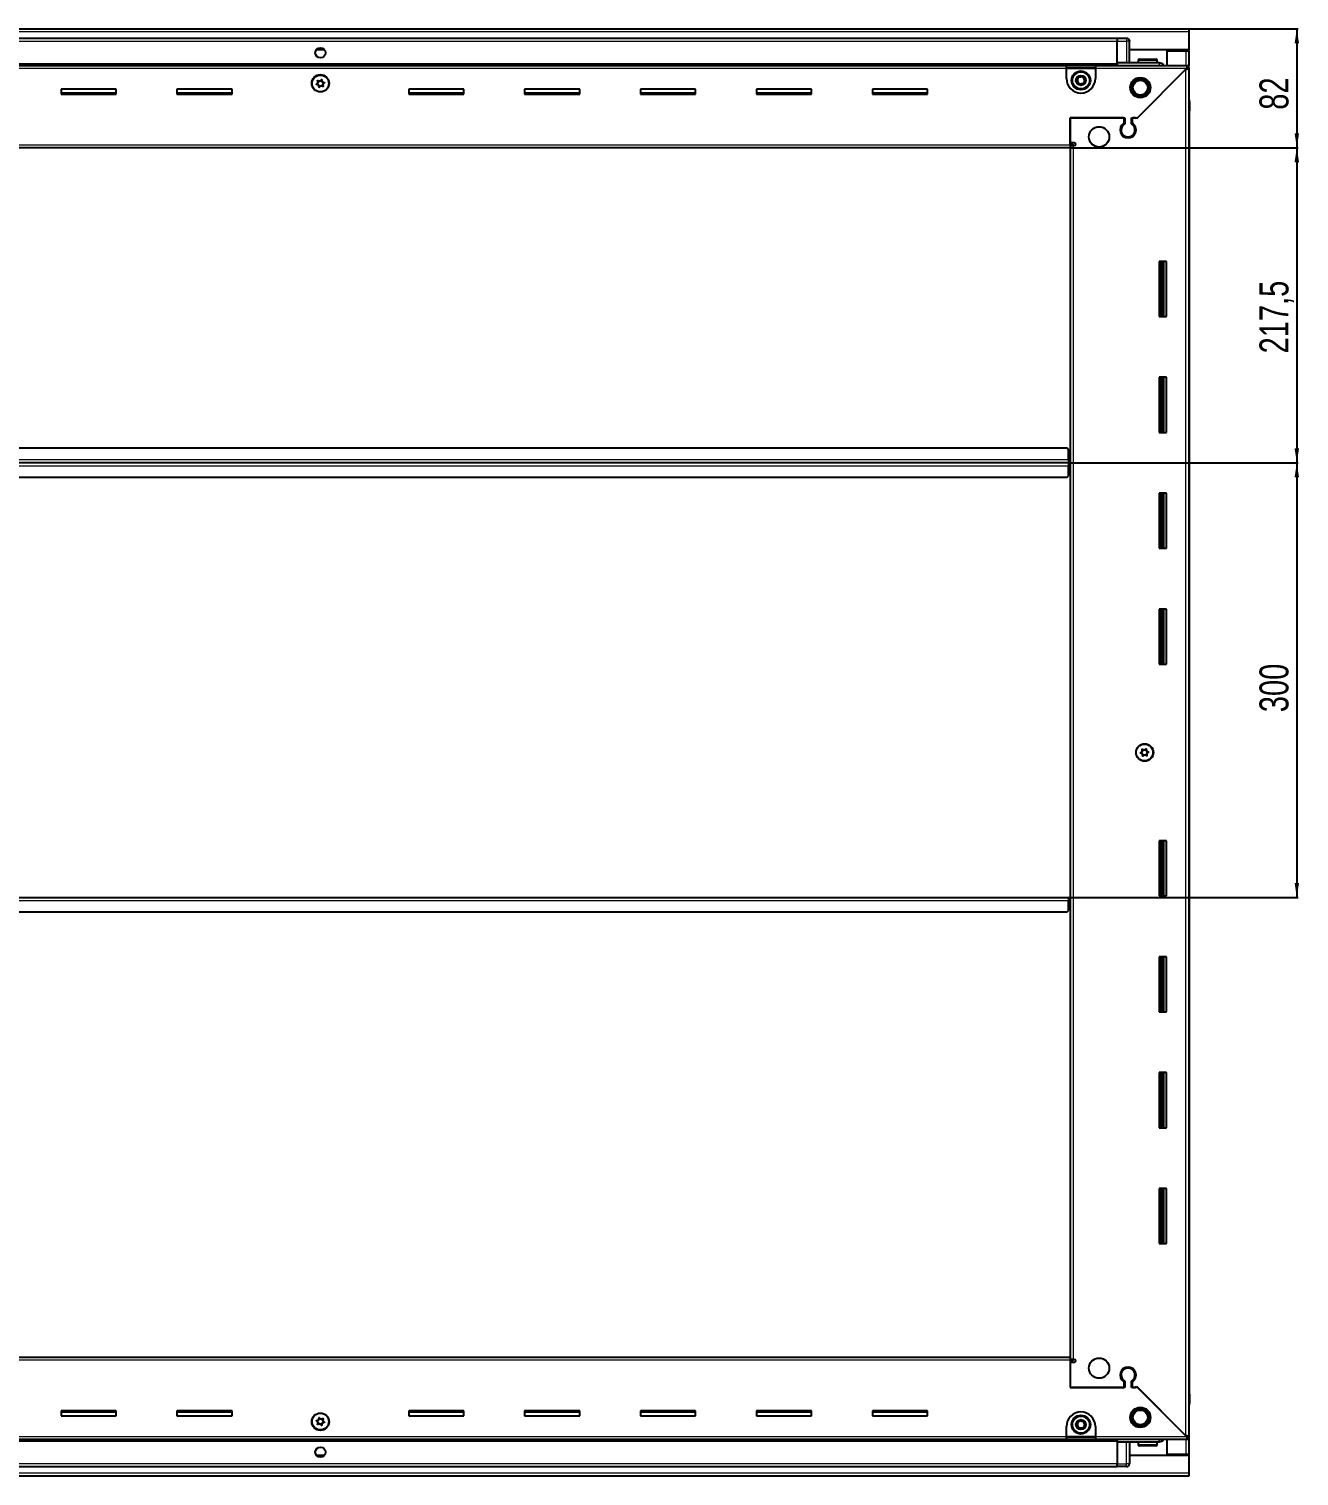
# Model space of a CAD drawing. Header units: millimetres. Extents: x 1315 to 4597, y 105 to 1890.
# Drawn here: x 3720 to 4597, y 677 to 1676 of the extents above; entities that cross this region are included whole.
import ezdxf

# ---------------------------------------------------------------- set-up
doc = ezdxf.new("R2010")
doc.units = ezdxf.units.MM
doc.layers.add('FORMAT', color=7, linetype='Continuous')
doc.styles.add('SLDTEXTSTYLE0', font='TXT', dxfattribs={"width": 0.75})
doc.dimstyles.new('SLDDIMSTYLE0', dxfattribs={"dimtxt": 20, "dimasz": 10, "dimexe": 0, "dimexo": 0.0625, "dimgap": 5, "dimtad": 2, "dimdec": 1, "dimrnd": 1e-09, "dimzin": 12, "dimdsep": 46, "dimtxsty": 'SLDTEXTSTYLE0', "dimsah": 1, "dimcen": 0.09, "dimadec": 0, "dimazin": 3, "dimtfac": 1, "dimtofl": 0, "dimtmove": 0, "dimatfit": 3, "dimfxl": 0, "dimfrac": 2, "dimtolj": 1, "dimtzin": 12, "dimarcsym": 0})

# ---------------------------------------------------------------- blocks, each defined once
blk = doc.blocks.new('_D_7')
at = {"layer": 'FORMAT'}
for p, q in [((4520.74, 1675.82), (4596.23, 1675.82)), ((4595.23, 1675.82), (4595.23, 1593.82)), ((4438.74, 1593.82), (4596.23, 1593.82))]:
    blk.add_line(p, q, dxfattribs=at)
for points in [[(4595.23, 1675.82), (4593.69, 1665.82), (4596.77, 1665.82)], [(4595.23, 1593.82), (4596.77, 1603.82), (4593.69, 1603.82)]]:
    blk.add_solid(points, dxfattribs=at)
at = {"layer": 'FORMAT', "insert": (4569.45, 1620.05), "char_height": 20, "attachment_point": 1, "rotation": 90, "style": 'SLDTEXTSTYLE0'}
blk.add_mtext('82', dxfattribs=at)
blk = doc.blocks.new('_D_8')
at = {"layer": 'FORMAT'}
for p, q in [((4437.74, 1376.32), (4596.23, 1376.32)), ((4595.23, 1376.32), (4595.23, 1076.32)), ((4437.74, 1076.32), (4596.23, 1076.32))]:
    blk.add_line(p, q, dxfattribs=at)
for points in [[(4595.23, 1376.32), (4593.69, 1366.32), (4596.77, 1366.32)], [(4595.23, 1076.32), (4596.77, 1086.32), (4593.69, 1086.32)]]:
    blk.add_solid(points, dxfattribs=at)
at = {"layer": 'FORMAT', "insert": (4569.45, 1204.16), "char_height": 20, "attachment_point": 1, "rotation": 90, "style": 'SLDTEXTSTYLE0'}
blk.add_mtext('300', dxfattribs=at)
blk = doc.blocks.new('_D_9')
at = {"layer": 'FORMAT'}
for p, q in [((4438.74, 1593.82), (4596.23, 1593.82)), ((4595.23, 1593.82), (4595.23, 1376.32)), ((4437.74, 1376.32), (4596.23, 1376.32))]:
    blk.add_line(p, q, dxfattribs=at)
for points in [[(4595.23, 1593.82), (4593.69, 1583.82), (4596.77, 1583.82)], [(4595.23, 1376.32), (4596.77, 1386.32), (4593.69, 1386.32)]]:
    blk.add_solid(points, dxfattribs=at)
at = {"layer": 'FORMAT', "insert": (4569.45, 1451.82), "char_height": 20, "attachment_point": 1, "rotation": 90, "style": 'SLDTEXTSTYLE0'}
blk.add_mtext('217,5', dxfattribs=at)

msp = doc.modelspace()

# ---------------------------------------------------------------- linework, layer by layer
at = {"color": 7, "linetype": 'Continuous', "lineweight": 25}
for p, q in [((3321.73, 1675.82), (4520.73, 1675.82)), ((4471.23, 1669.17), (3371.23, 1669.17)), ((4471.23, 1669.32), (4471.23, 1669.32)), ((4477.73, 1669.32), (4471.23, 1669.32)), ((4477.73, 1669.32), (4471.23, 1669.32)), ((4471.23, 1669.32), (4471.23, 1667.32)), ((4520.73, 1675.82), (4520.73, 1673.72)), ((4520.73, 1673.72), (4520.73, 1661.32)), ((3924.1, 1661.32), (3918.36, 1661.32)), ((4471.23, 1652.32), (4471.23, 1667.32)), ((4479.73, 1667.32), (4479.73, 1667.32)), ((4479.73, 1652.32), (4479.73, 1667.32)), ((4520.73, 1661.32), (4479.73, 1661.32)), ((4505.73, 1650.57), (4505.73, 1660.82)), ((4505.73, 1660.82), (4518.63, 1660.82)), ((4518.63, 1660.82), (4520.73, 1660.82)), ((4519.23, 1660.82), (4519.23, 1661.32)), ((4520.73, 1660.82), (4520.73, 1661.32)), ((4520.73, 1660.82), (4520.73, 1650.57)), ((3371.23, 1651.17), (4471.23, 1651.17)), ((3406.23, 1650.57), (4436.23, 1650.57)), ((4436.23, 1648.47), (4436.23, 1650.57)), ((4436.23, 1650.57), (4456.23, 1650.57)), ((4436.23, 1649.07), (4456.23, 1649.07)), ((4436.23, 1641.57), (4436.23, 1648.47)), ((4456.23, 1650.57), (4519.73, 1650.57)), ((4456.23, 1650.57), (4456.23, 1648.47)), ((4456.23, 1648.47), (4456.23, 1641.57)), ((4471.23, 1652.32), (4471.23, 1651.82)), ((4500.23, 1652.32), (4471.23, 1652.32)), ((4471.23, 1652.29), (4471.31, 1650.57)), ((4485.23, 1614.57), (4519.13, 1648.47)), ((4485.73, 1654.22), (4485.73, 1652.32)), ((4486.53, 1655.02), (4497.93, 1655.02)), ((4498.73, 1652.32), (4498.73, 1654.22)), ((4519.23, 1648.57), (4520.73, 1648.57)), ((4519.73, 1649.07), (4519.73, 1650.57)), ((4519.73, 1650.57), (4520.73, 1650.57)), ((4519.73, 1649.07), (4520.73, 1649.07)), ((4520.73, 1649.07), (4520.73, 1650.57)), ((4520.73, 1649.07), (4520.73, 1648.57)), ((4520.73, 1648.57), (4520.73, 704.07)), ((4518.63, 1647.97), (4484.53, 1613.87)), ((3780.23, 1634.32), (3742.23, 1634.32)), ((3742.23, 1634.32), (3742.23, 1630.82)), ((3780.23, 1631.57), (3742.23, 1631.57)), ((3742.23, 1630.82), (3780.23, 1630.82)), ((3780.23, 1630.82), (3780.23, 1634.32)), ((3860.23, 1634.32), (3822.23, 1634.32)), ((3822.23, 1634.32), (3822.23, 1630.82)), ((3860.23, 1631.57), (3822.23, 1631.57)), ((3822.23, 1630.82), (3860.23, 1630.82)), ((3860.23, 1630.82), (3860.23, 1634.32)), ((4020.23, 1634.32), (3982.23, 1634.32)), ((3982.23, 1634.32), (3982.23, 1630.82)), ((4020.23, 1631.57), (3982.23, 1631.57)), ((3982.23, 1630.82), (4020.23, 1630.82)), ((4020.23, 1630.82), (4020.23, 1634.32)), ((4100.23, 1634.32), (4062.23, 1634.32)), ((4062.23, 1634.32), (4062.23, 1630.82)), ((4100.23, 1631.57), (4062.23, 1631.57)), ((4062.23, 1630.82), (4100.23, 1630.82)), ((4100.23, 1630.82), (4100.23, 1634.32)), ((4180.23, 1634.32), (4142.23, 1634.32)), ((4142.23, 1634.32), (4142.23, 1630.82)), ((4180.23, 1631.57), (4142.23, 1631.57)), ((4142.23, 1630.82), (4180.23, 1630.82)), ((4180.23, 1630.82), (4180.23, 1634.32)), ((4260.23, 1634.32), (4222.23, 1634.32)), ((4222.23, 1634.32), (4222.23, 1630.82)), ((4260.23, 1631.57), (4222.23, 1631.57)), ((4222.23, 1630.82), (4260.23, 1630.82)), ((4260.23, 1630.82), (4260.23, 1634.32)), ((4340.23, 1634.32), (4302.23, 1634.32)), ((4302.23, 1634.32), (4302.23, 1630.82)), ((4340.23, 1631.57), (4302.23, 1631.57)), ((4302.23, 1630.82), (4340.23, 1630.82)), ((4340.23, 1630.82), (4340.23, 1634.32)), ((4520.73, 1627.15), (4520.73, 1627.15)), ((4520.73, 1619.32), (4521.23, 1619.32)), ((4521.08, 733.32), (4521.08, 1619.32)), ((4521.23, 1625.82), (4521.23, 1619.32)), ((4521.23, 1619.32), (4521.23, 1625.82)), ((4521.23, 1619.32), (4521.23, 1619.32)), ((4521.23, 1619.32), (4521.23, 1619.32)), ((4438.73, 1614.57), (4476.43, 1614.57)), ((4438.73, 1595.92), (4438.73, 1614.57)), ((4438.73, 1614.57), (4438.73, 1597.32)), ((4475.73, 1614.57), (4438.73, 1614.57)), ((4475.73, 1614.57), (4475.73, 1610.68)), ((4476.43, 1614.57), (4476.43, 1610.29)), ((4481.03, 1614.57), (4485.23, 1614.57)), ((4481.03, 1610.29), (4481.03, 1614.57)), ((4483.83, 1614.57), (4481.73, 1614.57)), ((4481.73, 1610.68), (4481.73, 1614.57)), ((4484.53, 1613.87), (4483.83, 1614.57)), ((4480.73, 1601.71), (4480.73, 1600.95)), ((4438.73, 1593.82), (3403.73, 1593.82)), ((4438.73, 1597.32), (4441.58, 1597.32)), ((4440.73, 1596.32), (4438.73, 1596.32)), ((4438.73, 1595.92), (4438.73, 1593.82)), ((4438.73, 1595.32), (4440.83, 1595.32)), ((4438.73, 1593.82), (4438.73, 758.82)), ((4440.73, 1595.32), (4440.73, 1596.32)), ((4441.58, 1595.32), (4440.83, 1595.32)), ((4500.23, 1515.32), (4500.23, 1477.32)), ((4505.23, 1515.32), (4500.23, 1515.32)), ((4501.26, 1515.32), (4501.26, 1477.32)), ((4501.29, 1515.32), (4501.29, 1477.32)), ((4503.08, 1515.32), (4503.08, 1477.32)), ((4505.23, 1477.32), (4505.23, 1515.32)), ((4500.23, 1477.32), (4505.23, 1477.32)), ((4500.23, 1435.32), (4500.23, 1397.32)), ((4505.23, 1435.32), (4500.23, 1435.32)), ((4501.26, 1435.32), (4501.26, 1397.32)), ((4501.29, 1435.32), (4501.29, 1397.32)), ((4503.08, 1435.32), (4503.08, 1397.32)), ((4505.23, 1397.32), (4505.23, 1435.32)), ((4500.23, 1397.32), (4505.23, 1397.32)), ((4436.73, 1386.32), (3405.73, 1386.32)), ((4437.73, 1385.32), (4436.73, 1386.32)), ((4437.73, 1378.42), (4437.73, 1385.32)), ((4437.98, 1379.17), (4437.73, 1379.17)), ((4437.98, 1376.32), (4437.98, 1379.17)), ((4437.73, 1376.32), (3404.73, 1376.32)), ((4437.73, 1378.42), (4437.73, 1376.32)), ((4437.73, 1376.32), (4437.73, 1374.22)), ((4437.73, 1367.32), (4437.73, 1374.22)), ((4437.73, 1373.47), (4437.98, 1373.47)), ((4437.98, 1373.47), (4437.98, 1376.32)), ((4438.73, 1376.32), (4437.98, 1376.32)), ((3405.73, 1366.32), (4436.73, 1366.32)), ((4436.73, 1366.32), (4437.73, 1367.32)), ((4500.23, 1355.32), (4500.23, 1317.32)), ((4505.23, 1355.32), (4500.23, 1355.32)), ((4501.26, 1355.32), (4501.26, 1317.32)), ((4501.29, 1355.32), (4501.29, 1317.32)), ((4503.08, 1355.32), (4503.08, 1317.32)), ((4505.23, 1317.32), (4505.23, 1355.32)), ((4500.23, 1317.32), (4505.23, 1317.32)), ((4500.23, 1275.32), (4500.23, 1237.32)), ((4505.23, 1275.32), (4500.23, 1275.32)), ((4501.26, 1275.32), (4501.26, 1237.32)), ((4501.29, 1275.32), (4501.29, 1237.32)), ((4503.08, 1275.32), (4503.08, 1237.32)), ((4505.23, 1237.32), (4505.23, 1275.32)), ((4500.23, 1237.32), (4505.23, 1237.32)), ((4500.23, 1115.32), (4500.23, 1077.32)), ((4505.23, 1115.32), (4500.23, 1115.32)), ((4501.26, 1115.32), (4501.26, 1077.32)), ((4501.29, 1115.32), (4501.29, 1077.32)), ((4503.08, 1115.32), (4503.08, 1077.32)), ((4505.23, 1077.32), (4505.23, 1115.32)), ((3404.73, 1076.32), (4437.73, 1076.32)), ((4437.73, 1076.32), (4437.73, 1074.22)), ((4437.73, 1067.32), (4437.73, 1074.22)), ((4437.73, 1073.47), (4437.98, 1073.47)), ((4437.98, 1073.47), (4437.98, 1076.32)), ((4437.98, 1076.32), (4438.73, 1076.32)), ((4500.23, 1077.32), (4505.23, 1077.32)), ((3405.73, 1066.32), (4436.73, 1066.32)), ((4436.73, 1066.32), (4437.73, 1067.32)), ((4500.23, 1035.32), (4500.23, 997.32)), ((4505.23, 1035.32), (4500.23, 1035.32)), ((4501.26, 1035.32), (4501.26, 997.32)), ((4501.29, 1035.32), (4501.29, 997.32)), ((4503.08, 1035.32), (4503.08, 997.32)), ((4505.23, 997.32), (4505.23, 1035.32)), ((4500.23, 997.32), (4505.23, 997.32)), ((4500.23, 955.32), (4500.23, 917.32)), ((4505.23, 955.32), (4500.23, 955.32)), ((4501.26, 955.32), (4501.26, 917.32)), ((4501.29, 955.32), (4501.29, 917.32)), ((4503.08, 955.32), (4503.08, 917.32)), ((4505.23, 917.32), (4505.23, 955.32)), ((4500.23, 917.32), (4505.23, 917.32)), ((4500.23, 875.32), (4500.23, 837.32)), ((4505.23, 875.32), (4500.23, 875.32)), ((4501.26, 875.32), (4501.26, 837.32)), ((4501.29, 875.32), (4501.29, 837.32)), ((4503.08, 875.32), (4503.08, 837.32)), ((4505.23, 837.32), (4505.23, 875.32)), ((4500.23, 837.32), (4505.23, 837.32)), ((3403.73, 758.82), (4438.73, 758.82)), ((4438.73, 758.82), (4438.73, 756.72)), ((4440.83, 757.32), (4438.73, 757.32)), ((4438.73, 756.72), (4438.73, 738.07)), ((4438.73, 756.32), (4440.73, 756.32)), ((4438.73, 755.32), (4438.73, 738.07)), ((4441.58, 755.32), (4438.73, 755.32)), ((4440.73, 756.32), (4440.73, 757.32)), ((4440.83, 757.32), (4441.58, 757.32)), ((4480.73, 751.7), (4480.73, 750.94)), ((4475.73, 741.96), (4475.73, 738.07)), ((4476.43, 742.36), (4476.43, 738.07)), ((4481.03, 738.07), (4481.03, 742.36)), ((4481.73, 738.07), (4481.73, 741.96)), ((4476.43, 738.07), (4438.73, 738.07)), ((4438.73, 738.07), (4475.73, 738.07)), ((4485.23, 738.07), (4481.03, 738.07)), ((4481.73, 738.07), (4483.83, 738.07)), ((4483.83, 738.07), (4484.53, 738.77)), ((4484.53, 738.77), (4518.63, 704.67)), ((4519.13, 704.17), (4485.23, 738.07)), ((4520.73, 733.32), (4521.23, 733.32)), ((4521.23, 733.32), (4521.23, 733.32)), ((4521.23, 726.82), (4521.23, 733.32)), ((4521.23, 733.32), (4521.23, 726.82)), ((3780.23, 721.82), (3742.23, 721.82)), ((3742.23, 721.82), (3742.23, 718.32)), ((3742.23, 721.07), (3780.23, 721.07)), ((3780.23, 718.32), (3780.23, 721.82)), ((3860.23, 721.82), (3822.23, 721.82)), ((3822.23, 721.82), (3822.23, 718.32)), ((3822.23, 721.07), (3860.23, 721.07)), ((3860.23, 718.32), (3860.23, 721.82)), ((4020.23, 721.82), (3982.23, 721.82)), ((3982.23, 721.82), (3982.23, 718.32)), ((3982.23, 721.07), (4020.23, 721.07)), ((4020.23, 718.32), (4020.23, 721.82)), ((4100.23, 721.82), (4062.23, 721.82)), ((4062.23, 721.82), (4062.23, 718.32)), ((4062.23, 721.07), (4100.23, 721.07)), ((4100.23, 718.32), (4100.23, 721.82)), ((4180.23, 721.82), (4142.23, 721.82)), ((4142.23, 721.82), (4142.23, 718.32)), ((4142.23, 721.07), (4180.23, 721.07)), ((4180.23, 718.32), (4180.23, 721.82)), ((4260.23, 721.82), (4222.23, 721.82)), ((4222.23, 721.82), (4222.23, 718.32)), ((4222.23, 721.07), (4260.23, 721.07)), ((4260.23, 718.32), (4260.23, 721.82)), ((4340.23, 721.82), (4302.23, 721.82)), ((4302.23, 721.82), (4302.23, 718.32)), ((4302.23, 721.07), (4340.23, 721.07)), ((4340.23, 718.32), (4340.23, 721.82)), ((3742.23, 718.32), (3780.23, 718.32)), ((3822.23, 718.32), (3860.23, 718.32)), ((3982.23, 718.32), (4020.23, 718.32)), ((4062.23, 718.32), (4100.23, 718.32)), ((4142.23, 718.32), (4180.23, 718.32)), ((4222.23, 718.32), (4260.23, 718.32)), ((4302.23, 718.32), (4340.23, 718.32)), ((4436.23, 704.17), (4436.23, 711.07)), ((4456.23, 711.07), (4456.23, 704.17)), ((4471.23, 701.47), (3371.23, 701.47)), ((4436.23, 702.07), (3406.23, 702.07)), ((4436.23, 702.07), (4436.23, 704.17)), ((4456.23, 703.57), (4436.23, 703.57)), ((4456.23, 702.07), (4436.23, 702.07)), ((4456.23, 704.17), (4456.23, 702.07)), ((4519.73, 702.07), (4456.23, 702.07)), ((4471.31, 702.07), (4471.23, 700.36)), ((4471.23, 700.32), (4471.23, 700.82)), ((4500.23, 700.32), (4471.23, 700.32)), ((4471.23, 700.32), (4471.23, 685.32)), ((4479.73, 700.32), (4479.73, 685.32)), ((4485.73, 700.32), (4485.73, 698.42)), ((4498.73, 698.42), (4498.73, 700.32)), ((4505.73, 691.82), (4505.73, 702.07)), ((4519.23, 704.07), (4520.73, 704.07)), ((4519.73, 703.57), (4519.73, 702.07)), ((4520.73, 703.57), (4519.73, 703.57)), ((4520.73, 702.07), (4519.73, 702.07)), ((4520.73, 704.07), (4520.73, 703.57)), ((4520.73, 703.57), (4520.73, 702.07)), ((4520.73, 702.07), (4520.73, 691.82)), ((3918.36, 691.32), (3924.1, 691.32)), ((4479.73, 691.32), (4520.73, 691.32)), ((4493.53, 697.62), (4486.53, 697.62)), ((4497.93, 697.62), (4493.53, 697.62)), ((4518.63, 691.82), (4505.73, 691.82)), ((4520.73, 691.82), (4518.63, 691.82)), ((4519.23, 691.32), (4519.23, 691.82)), ((4520.73, 691.32), (4520.73, 691.82)), ((4520.73, 691.32), (4520.73, 678.92)), ((3371.23, 683.47), (4471.23, 683.47)), ((4471.23, 683.32), (4471.23, 685.32)), ((4471.23, 683.32), (4471.23, 683.32)), ((4477.73, 683.32), (4471.23, 683.32)), ((4471.23, 683.32), (4471.23, 683.32)), ((4477.73, 683.32), (4471.23, 683.32)), ((4479.05, 683.82), (4479.06, 683.82)), ((4520.73, 676.82), (3321.73, 676.82)), ((4520.73, 678.92), (4520.73, 676.82))]:
    msp.add_line(p, q, dxfattribs=at)
at = {"color": 8, "linetype": 'Continuous', "lineweight": 18}
for p, q in [((4520.73, 1673.72), (3321.73, 1673.72)), ((4477.73, 1669.32), (4477.73, 1667.32)), ((4471.23, 1667.17), (3371.23, 1667.17)), ((4471.23, 1667.32), (4477.73, 1667.32)), ((4479.73, 1667.32), (4477.73, 1667.32)), ((4477.73, 1667.32), (4477.73, 1652.32)), ((4518.63, 1661.32), (4518.63, 1660.82)), ((4518.63, 1660.82), (4518.63, 1650.57)), ((4471.23, 1651.82), (3371.23, 1651.82)), ((4471.23, 1650.59), (3371.23, 1650.59)), ((4436.23, 1648.47), (3406.23, 1648.47)), ((4436.23, 1648.47), (4456.23, 1648.47)), ((4519.13, 1648.47), (4456.23, 1648.47)), ((4485.73, 1654.22), (4498.73, 1654.22)), ((4518.63, 704.67), (4518.63, 1647.97)), ((4520.73, 1625.82), (4521.23, 1625.82)), ((3403.73, 1595.92), (4438.73, 1595.92)), ((4440.83, 1595.32), (4440.83, 757.32)), ((4502.5, 1477.32), (4502.5, 1515.32)), ((4503.73, 1477.32), (4503.73, 1515.32)), ((4502.5, 1397.32), (4502.5, 1435.32)), ((4503.73, 1397.32), (4503.73, 1435.32)), ((4437.73, 1378.42), (3404.73, 1378.42)), ((3404.73, 1374.22), (4437.73, 1374.22)), ((4502.5, 1317.32), (4502.5, 1355.32)), ((4503.73, 1317.32), (4503.73, 1355.32)), ((4502.5, 1237.32), (4502.5, 1275.32)), ((4503.73, 1237.32), (4503.73, 1275.32)), ((4502.5, 1077.32), (4502.5, 1115.32)), ((4503.73, 1077.32), (4503.73, 1115.32)), ((3404.73, 1074.22), (4437.73, 1074.22)), ((4502.5, 997.32), (4502.5, 1035.32)), ((4503.73, 997.32), (4503.73, 1035.32)), ((4502.5, 917.32), (4502.5, 955.32)), ((4503.73, 917.32), (4503.73, 955.32)), ((4502.5, 837.32), (4502.5, 875.32)), ((4503.73, 837.32), (4503.73, 875.32)), ((4438.73, 756.72), (3403.73, 756.72)), ((4520.73, 726.82), (4521.23, 726.82)), ((3371.23, 702.06), (4471.23, 702.06)), ((3371.23, 700.82), (4471.23, 700.82)), ((3406.23, 704.17), (4436.23, 704.17)), ((4456.23, 704.17), (4436.23, 704.17)), ((4456.23, 704.17), (4519.13, 704.17)), ((4477.73, 685.32), (4477.73, 700.32)), ((4518.63, 702.07), (4518.63, 691.82)), ((4493.71, 698.42), (4485.73, 698.42)), ((4498.73, 698.42), (4493.71, 698.42)), ((4518.63, 691.82), (4518.63, 691.32)), ((3371.23, 685.47), (4471.23, 685.47)), ((4471.23, 685.32), (4477.73, 685.32)), ((4479.73, 685.32), (4477.73, 685.32)), ((4477.73, 683.32), (4477.73, 685.32)), ((4520.73, 678.92), (3321.73, 678.92))]:
    msp.add_line(p, q, dxfattribs=at)
at = {"color": 7, "linetype": 'Continuous', "lineweight": 25, "flags": 128}
msp.add_lwpolyline([(4479.59, 1668.08), (4479.69, 1667.71), (4479.73, 1667.32)], dxfattribs=at)
at = {"color": 7, "linetype": 'Continuous', "lineweight": 25}
for centre, radius in [((3921.23, 1659.32), 3.5), ((3921.23, 1638.32), 6), ((3921.23, 1638.17), 5.79), ((3921.23, 1638.17), 1.85), ((4446.23, 1640.32), 6.5), ((4446.23, 1640.32), 3.46), ((4487.23, 1635.32), 7), ((4487.23, 1635.32), 6.02), ((4487.23, 1635.32), 5.1), ((4458.73, 1601.32), 7), ((4490.23, 1176.32), 6), ((4490.08, 1176.32), 5.79), ((4490.08, 1176.32), 1.85), ((4458.73, 751.32), 7), ((3921.23, 714.32), 6), ((3921.23, 714.47), 5.79), ((4487.23, 717.32), 7), ((4487.23, 717.32), 6.03), ((4487.23, 717.32), 5.1), ((3921.23, 714.47), 1.85), ((4446.23, 712.32), 6.5), ((4446.23, 712.32), 3.46), ((3921.23, 693.32), 3.5)]:
    msp.add_circle(centre, radius, dxfattribs=at)
at = {"color": 8, "linetype": 'Continuous', "lineweight": 18}
for centre in [(4446.23, 1640.32), (4446.23, 712.32)]:
    msp.add_circle(centre, 5.7, dxfattribs=at)
at = {"color": 7, "linetype": 'Continuous', "lineweight": 25}
for centre, radius, start, end in [((4477.73, 1667.32), 2, 0, 90), ((4479.93, 1652.52), 0.2, 180, 270), ((4486.53, 1654.22), 0.8, 90, 180), ((4497.93, 1654.22), 0.8, 0, 90), ((4446.23, 1641.57), 10, 180, 270), ((4446.23, 1640.32), 2.5, 160.11158, 220.11158), ((4446.23, 1640.32), 2.5, 100.11158, 160.11158), ((4446.23, 1640.32), 2.5, 220.11158, 280.11158), ((4446.23, 1640.32), 2.5, 40.11158, 100.11158), ((4446.23, 1641.57), 10, 270, 0), ((4446.23, 1640.32), 2.5, 280.11158, 340.11158), ((4446.23, 1640.32), 2.5, 340.11158, 40.11158), ((4519.23, 1625.82), 2, 33.78451, 41.40962), ((4519.23, 1625.82), 2, 0, 41.40962), ((4519.23, 1625.82), 2, 0, 19.56674), ((4478.73, 1606.07), 5.5, 123.05573, 56.94427), ((4478.73, 1606.07), 4.8, 118.63099, 61.36901), ((4441.58, 1596.32), 1, 270, 90), ((4441.58, 756.32), 1, 270, 90), ((4478.73, 746.57), 5.5, 303.05573, 236.94427), ((4478.73, 746.57), 4.8, 298.63099, 241.36901), ((4446.23, 711.07), 10, 90, 180), ((4446.23, 711.07), 10, 0, 90), ((4519.23, 726.82), 2, 318.59038, 0), ((4446.23, 712.32), 2.5, 147.04236, 207.04236), ((4446.23, 712.32), 2.5, 207.04236, 267.04236), ((4446.23, 712.32), 2.5, 87.04236, 147.04236), ((4446.23, 712.32), 2.5, 267.04236, 327.04236), ((4446.23, 712.32), 2.5, 27.04236, 87.04236), ((4446.23, 712.32), 2.5, 327.04236, 27.04236), ((4479.93, 700.12), 0.2, 90, 180), ((4486.53, 698.42), 0.8, 180, 270), ((4497.93, 698.42), 0.8, 270, 0), ((4477.73, 685.32), 2, 270, 0)]:
    msp.add_arc(centre, radius, start, end, dxfattribs=at)
for points, knots in [([(4471.23, 1652.32), (4471.23, 1652.29), (4471.23, 1652.21), (4471.23, 1651.59), (4471.23, 1651.01), (4471.23, 1650.62), (4471.23, 1650.59)], [0, 0, 0, 0, 0.324279, 0.648558, 0.972836, 1, 1, 1, 1]), ([(4503.45, 1650.57), (4503.33, 1650.77), (4502.94, 1651.42), (4501.79, 1652.13), (4500.75, 1652.26), (4500.23, 1652.32)], [0, 0, 0, 0, 0.18225, 0.591125, 1, 1, 1, 1]), ([(4518.63, 1647.97), (4518.89, 1648.02), (4519.38, 1648.11), (4520.02, 1648.24), (4520.49, 1648.37), (4520.71, 1648.48), (4520.73, 1648.55), (4520.73, 1648.57)], [0, 0, 0, 0, 0.230255, 0.448522, 0.666786, 0.88505, 1, 1, 1, 1]), ([(4519.73, 1650.57), (4519.69, 1650.55), (4519.6, 1650.49), (4519.46, 1650.1), (4519.33, 1649.54), (4519.22, 1648.96), (4519.16, 1648.6), (4519.13, 1648.47)], [0, 0, 0, 0, 0.230255, 0.448522, 0.666786, 0.88505, 1, 1, 1, 1]), ([(3919.35, 1640.24), (3919.34, 1640.23), (3919.32, 1640.21), (3919.31, 1640.15), (3919.32, 1640.01), (3919.42, 1639.64), (3919.56, 1639.11), (3919.39, 1638.5), (3919.03, 1638.13), (3918.73, 1637.88), (3918.56, 1637.72), (3918.51, 1637.64), (3918.49, 1637.6), (3918.5, 1637.57), (3918.51, 1637.54), (3918.57, 1637.49), (3918.82, 1637.39), (3919.28, 1637.29), (3919.92, 1636.98), (3920.17, 1636.31), (3920.23, 1635.84), (3920.3, 1635.58), (3920.35, 1635.53), (3920.37, 1635.51), (3920.4, 1635.5), (3920.44, 1635.51), (3920.48, 1635.52), (3920.55, 1635.57), (3920.72, 1635.72), (3920.98, 1635.99), (3921.39, 1636.31), (3922.01, 1636.42), (3922.52, 1636.23), (3922.89, 1636.1), (3923.04, 1636.07), (3923.09, 1636.09), (3923.12, 1636.1), (3923.14, 1636.13), (3923.15, 1636.19), (3923.14, 1636.34), (3923.04, 1636.71), (3922.9, 1637.23), (3923.07, 1637.84), (3923.43, 1638.21), (3923.73, 1638.46), (3923.91, 1638.63), (3923.96, 1638.71), (3923.97, 1638.75), (3923.97, 1638.78), (3923.95, 1638.81), (3923.9, 1638.85), (3923.65, 1638.95), (3923.18, 1639.06), (3922.55, 1639.37), (3922.29, 1640.03), (3922.23, 1640.51), (3922.16, 1640.76), (3922.12, 1640.82), (3922.09, 1640.84), (3922.06, 1640.85), (3922.03, 1640.84), (3921.99, 1640.82), (3921.92, 1640.78), (3921.75, 1640.63), (3921.48, 1640.36), (3921.08, 1640.04), (3920.45, 1639.93), (3919.94, 1640.11), (3919.58, 1640.25), (3919.43, 1640.27), (3919.37, 1640.26), (3919.36, 1640.25), (3919.35, 1640.24)], [0, 0, 0, 0, 0.002009, 0.00442, 0.009365, 0.025528, 0.067705, 0.095786, 0.124646, 0.150342, 0.160519, 0.163394, 0.165697, 0.167245, 0.168874, 0.17077, 0.178606, 0.211994, 0.249994, 0.287995, 0.321383, 0.329219, 0.331115, 0.332744, 0.334292, 0.336217, 0.338535, 0.341318, 0.349662, 0.375358, 0.404217, 0.432298, 0.474475, 0.490639, 0.496669, 0.49844, 0.5, 0.502009, 0.50442, 0.509365, 0.525528, 0.567705, 0.595786, 0.624646, 0.650342, 0.660519, 0.663394, 0.665697, 0.667245, 0.668874, 0.67077, 0.678606, 0.711994, 0.749994, 0.787995, 0.821383, 0.829219, 0.831115, 0.832744, 0.834292, 0.836217, 0.838535, 0.841318, 0.849662, 0.875358, 0.904217, 0.932298, 0.974475, 0.990639, 0.996669, 0.99844, 1, 1, 1, 1]), ([(4443.39, 1639.82), (4443.43, 1639.93), (4443.64, 1640.5), (4443.98, 1641.43), (4444.26, 1642.21), (4444.37, 1642.53)], [0, 0, 0, 0, 0.133125, 0.637099, 1, 1, 1, 1]), ([(4445.25, 1637.61), (4444.92, 1638), (4444.3, 1638.74), (4443.68, 1639.48), (4443.39, 1639.82)], [0, 0, 0, 0, 0.534686, 1, 1, 1, 1]), ([(4444.37, 1642.53), (4444.88, 1642.62), (4445.83, 1642.79), (4446.77, 1642.96), (4447.21, 1643.04)], [0, 0, 0, 0, 0.534686, 1, 1, 1, 1]), ([(4447.21, 1643.04), (4447.55, 1642.64), (4448.17, 1641.91), (4448.79, 1641.17), (4449.07, 1640.83)], [0, 0, 0, 0, 0.5346859, 1, 1, 1, 1]), ([(4449.07, 1640.83), (4448.96, 1640.51), (4448.68, 1639.73), (4448.34, 1638.8), (4448.13, 1638.23), (4448.09, 1638.12)], [0, 0, 0, 0, 0.362901, 0.866875, 1, 1, 1, 1]), ([(4448.09, 1638.12), (4447.58, 1638.03), (4446.63, 1637.86), (4445.69, 1637.69), (4445.25, 1637.61)], [0, 0, 0, 0, 0.534686, 1, 1, 1, 1]), ([(4488.45, 1178.6), (4488.44, 1178.59), (4488.42, 1178.57), (4488.4, 1178.51), (4488.4, 1178.37), (4488.45, 1177.98), (4488.53, 1177.45), (4488.29, 1176.86), (4487.89, 1176.53), (4487.57, 1176.32), (4487.37, 1176.18), (4487.31, 1176.11), (4487.3, 1176.07), (4487.3, 1176.03), (4487.31, 1176), (4487.36, 1175.95), (4487.59, 1175.82), (4488.04, 1175.67), (4488.64, 1175.29), (4488.82, 1174.6), (4488.82, 1174.12), (4488.87, 1173.86), (4488.9, 1173.8), (4488.92, 1173.77), (4488.95, 1173.76), (4488.99, 1173.76), (4489.03, 1173.78), (4489.1, 1173.81), (4489.29, 1173.94), (4489.59, 1174.18), (4490.02, 1174.46), (4490.66, 1174.49), (4491.14, 1174.25), (4491.49, 1174.08), (4491.63, 1174.03), (4491.69, 1174.04), (4491.72, 1174.05), (4491.75, 1174.08), (4491.76, 1174.14), (4491.77, 1174.28), (4491.71, 1174.66), (4491.64, 1175.2), (4491.87, 1175.79), (4492.27, 1176.11), (4492.6, 1176.33), (4492.79, 1176.47), (4492.85, 1176.54), (4492.87, 1176.58), (4492.87, 1176.61), (4492.86, 1176.64), (4492.81, 1176.7), (4492.57, 1176.82), (4492.12, 1176.98), (4491.52, 1177.36), (4491.35, 1178.05), (4491.34, 1178.53), (4491.3, 1178.79), (4491.26, 1178.85), (4491.24, 1178.87), (4491.21, 1178.88), (4491.18, 1178.88), (4491.13, 1178.87), (4491.06, 1178.83), (4490.88, 1178.7), (4490.58, 1178.46), (4490.14, 1178.19), (4489.51, 1178.15), (4489.02, 1178.4), (4488.67, 1178.57), (4488.53, 1178.61), (4488.47, 1178.61), (4488.45, 1178.6), (4488.45, 1178.6)], [0, 0, 0, 0, 0.002009, 0.00442, 0.009365, 0.025528, 0.067705, 0.095786, 0.124646, 0.150342, 0.160519, 0.163394, 0.165697, 0.167245, 0.168874, 0.17077, 0.178606, 0.211994, 0.249994, 0.287995, 0.321383, 0.329219, 0.331115, 0.332744, 0.334292, 0.336217, 0.338535, 0.341318, 0.349662, 0.375358, 0.404217, 0.432298, 0.474475, 0.490639, 0.496669, 0.49844, 0.5, 0.502009, 0.50442, 0.509365, 0.525528, 0.567705, 0.595786, 0.624646, 0.650342, 0.660519, 0.663394, 0.665697, 0.667245, 0.668874, 0.67077, 0.678606, 0.711994, 0.749994, 0.787995, 0.821383, 0.829219, 0.831115, 0.832744, 0.834292, 0.836217, 0.838535, 0.841318, 0.849662, 0.875358, 0.904217, 0.932298, 0.974475, 0.990639, 0.996669, 0.99844, 1, 1, 1, 1]), ([(3919.35, 712.4), (3919.36, 712.4), (3919.38, 712.38), (3919.44, 712.38), (3919.58, 712.4), (3919.95, 712.54), (3920.45, 712.72), (3921.08, 712.61), (3921.48, 712.29), (3921.76, 712.01), (3921.94, 711.85), (3922.02, 711.81), (3922.06, 711.8), (3922.09, 711.81), (3922.12, 711.83), (3922.16, 711.88), (3922.23, 712.14), (3922.29, 712.61), (3922.55, 713.28), (3923.18, 713.59), (3923.65, 713.69), (3923.9, 713.79), (3923.95, 713.84), (3923.97, 713.87), (3923.97, 713.9), (3923.96, 713.93), (3923.94, 713.97), (3923.89, 714.04), (3923.73, 714.19), (3923.43, 714.43), (3923.07, 714.8), (3922.9, 715.41), (3923.04, 715.94), (3923.14, 716.32), (3923.15, 716.47), (3923.14, 716.52), (3923.12, 716.55), (3923.08, 716.56), (3923.03, 716.57), (3922.88, 716.54), (3922.52, 716.41), (3922.01, 716.23), (3921.39, 716.34), (3920.98, 716.66), (3920.71, 716.94), (3920.53, 717.09), (3920.45, 717.14), (3920.4, 717.15), (3920.37, 717.14), (3920.35, 717.12), (3920.3, 717.06), (3920.23, 716.81), (3920.17, 716.33), (3919.92, 715.67), (3919.28, 715.36), (3918.82, 715.25), (3918.57, 715.15), (3918.51, 715.11), (3918.5, 715.08), (3918.49, 715.05), (3918.5, 715.01), (3918.52, 714.98), (3918.57, 714.91), (3918.74, 714.76), (3919.04, 714.52), (3919.39, 714.14), (3919.56, 713.53), (3919.42, 713.01), (3919.32, 712.63), (3919.31, 712.48), (3919.33, 712.43), (3919.34, 712.41), (3919.35, 712.4)], [0, 0, 0, 0, 0.0020087, 0.00442, 0.0093647, 0.0255282, 0.0677053, 0.0957862, 0.1246456, 0.1503415, 0.1605194, 0.1633943, 0.1656965, 0.1672448, 0.1688741, 0.1707699, 0.1786058, 0.2119941, 0.2499945, 0.2879948, 0.3213831, 0.329219, 0.3311148, 0.3327441, 0.3342924, 0.3362166, 0.3385353, 0.3413178, 0.349662, 0.3753578, 0.4042173, 0.4322982, 0.4744753, 0.4906388, 0.4966691, 0.49844, 0.5, 0.5020087, 0.50442, 0.5093647, 0.5255282, 0.5677053, 0.5957862, 0.6246456, 0.6503415, 0.6605194, 0.6633943, 0.6656965, 0.6672448, 0.6688741, 0.6707699, 0.6786058, 0.7119941, 0.7499945, 0.7879948, 0.8213831, 0.829219, 0.8311148, 0.8327441, 0.8342924, 0.8362166, 0.8385353, 0.8413178, 0.849662, 0.8753578, 0.9042173, 0.9322982, 0.9744753, 0.9906388, 0.9966691, 0.99844, 1, 1, 1, 1]), ([(4443.35, 712.47), (4443.63, 712.91), (4444.15, 713.71), (4444.68, 714.52), (4444.92, 714.89)], [0, 0, 0, 0, 0.534686, 1, 1, 1, 1]), ([(4444.66, 709.9), (4444.43, 710.36), (4443.99, 711.22), (4443.55, 712.07), (4443.35, 712.47)], [0, 0, 0, 0, 0.534686, 1, 1, 1, 1]), ([(4447.54, 709.75), (4447.2, 709.77), (4446.38, 709.81), (4445.38, 709.86), (4444.79, 709.89), (4444.66, 709.9)], [0, 0, 0, 0, 0.3629006, 0.8668753, 1, 1, 1, 1]), ([(4444.92, 714.89), (4445.04, 714.89), (4445.64, 714.86), (4446.64, 714.81), (4447.46, 714.76), (4447.8, 714.75)], [0, 0, 0, 0, 0.133125, 0.637099, 1, 1, 1, 1]), ([(4449.12, 712.17), (4448.83, 711.74), (4448.31, 710.93), (4447.79, 710.13), (4447.54, 709.75)], [0, 0, 0, 0, 0.534686, 1, 1, 1, 1]), ([(4447.8, 714.75), (4448.04, 714.29), (4448.48, 713.43), (4448.91, 712.57), (4449.12, 712.17)], [0, 0, 0, 0, 0.534686, 1, 1, 1, 1]), ([(4471.23, 700.32), (4471.23, 700.36), (4471.23, 700.44), (4471.23, 701.05), (4471.23, 701.63), (4471.23, 702.03), (4471.23, 702.06)], [0, 0, 0, 0, 0.324279, 0.648558, 0.972836, 1, 1, 1, 1]), ([(4503.45, 702.07), (4503.33, 701.87), (4502.94, 701.22), (4501.79, 700.51), (4500.75, 700.39), (4500.23, 700.32)], [0, 0, 0, 0, 0.18225, 0.591125, 1, 1, 1, 1]), ([(4520.73, 704.07), (4520.71, 704.12), (4520.65, 704.21), (4520.26, 704.34), (4519.7, 704.47), (4519.12, 704.58), (4518.76, 704.65), (4518.63, 704.67)], [0, 0, 0, 0, 0.230255, 0.448522, 0.666786, 0.88505, 1, 1, 1, 1]), ([(4519.13, 704.17), (4519.18, 703.92), (4519.27, 703.43), (4519.4, 702.79), (4519.53, 702.32), (4519.64, 702.1), (4519.71, 702.08), (4519.73, 702.07)], [0, 0, 0, 0, 0.230255, 0.448522, 0.666786, 0.88505, 1, 1, 1, 1])]:
    msp.add_open_spline(points, degree=3, knots=knots, dxfattribs=at)
at = {"color": 8, "linetype": 'Continuous', "lineweight": 18}
for points in [[(4500.23, 1652.32), (4500.23, 1652.28), (4500.23, 1652.2), (4500.23, 1651.77), (4500.23, 1651.31), (4500.23, 1650.9), (4500.23, 1650.63), (4500.23, 1650.57)], [(4500.23, 700.32), (4500.23, 700.37), (4500.23, 700.44), (4500.23, 700.88), (4500.23, 701.33), (4500.23, 701.75), (4500.23, 702.02), (4500.23, 702.07)]]:
    msp.add_open_spline(points, degree=3, knots=[0, 0, 0, 0, 0.359753, 0.553414, 0.751185, 0.948956, 1, 1, 1, 1], dxfattribs=at)
at = {"color": 7, "linetype": 'Continuous', "lineweight": 25}
for points in [[(4518.63, 1647.97), (4518.71, 1648.02), (4518.87, 1648.12), (4519.07, 1648.27), (4519.21, 1648.42), (4519.22, 1648.52), (4519.23, 1648.57)], [(4519.73, 1649.07), (4519.68, 1649.06), (4519.58, 1649.05), (4519.43, 1648.91), (4519.28, 1648.71), (4519.18, 1648.55), (4519.13, 1648.47)], [(4519.23, 704.07), (4519.22, 704.12), (4519.21, 704.22), (4519.07, 704.37), (4518.87, 704.52), (4518.71, 704.62), (4518.63, 704.67)], [(4519.13, 704.17), (4519.18, 704.09), (4519.28, 703.94), (4519.43, 703.74), (4519.58, 703.6), (4519.68, 703.58), (4519.73, 703.57)]]:
    msp.add_open_spline(points, degree=3, dxfattribs=at)

# ---------------------------------------------------------------- dimensions: what is measured, and where the dimension line sits
at = {"layer": 'FORMAT'}
for base, p1, p2, picture, middle in [((4595.23, 1593.82), (4520.73, 1675.82), (4438.73, 1593.82), '_D_7', (4595.23, 1634.82)), ((4595.23, 1376.32), (4438.73, 1593.82), (4437.73, 1376.32), '_D_9', (4595.23, 1485.07)), ((4595.23, 1076.32), (4437.73, 1376.32), (4437.73, 1076.32), '_D_8', (4595.23, 1226.32))]:
    dim = msp.add_linear_dim(base=base, p1=p1, p2=p2, angle=90, dimstyle='SLDDIMSTYLE0', dxfattribs=at)
    dim.commit()
    dim.dimension.update_dxf_attribs({"geometry": picture, "text_midpoint": middle, "dimtype": 160})

doc.saveas('drawing.dxf')
